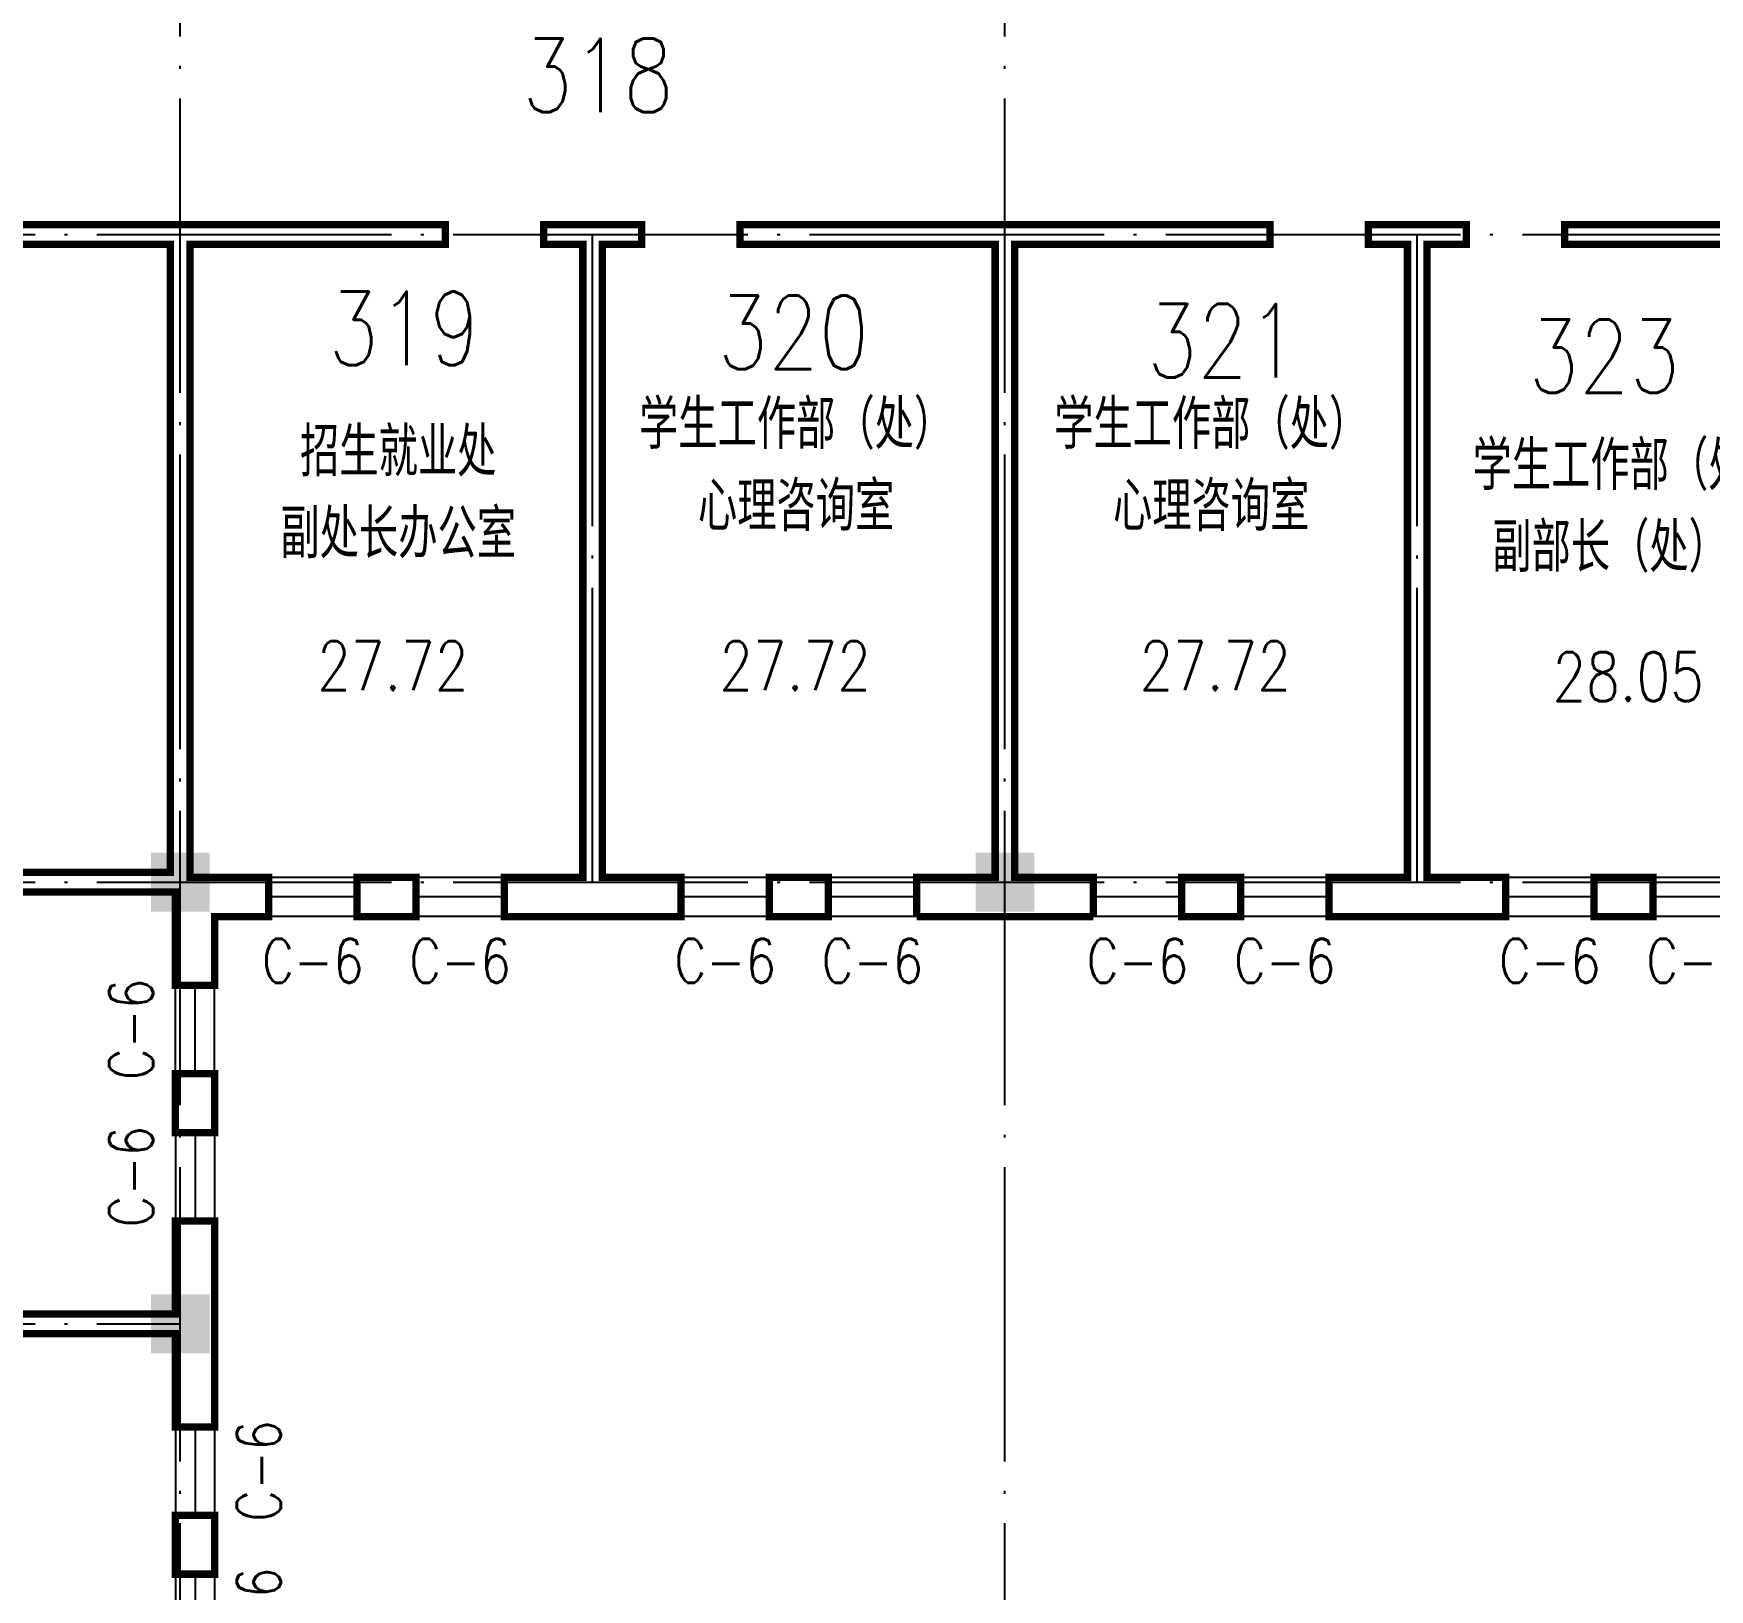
# Model space of a CAD drawing. Extents: x -55219 to 470149, y 494712 to 780039.
# Drawn here: x 245061 to 262132, y 645594 to 661449 of the extents above; entities that cross this region are included whole.
import ezdxf
from ezdxf.enums import TextEntityAlignment as Align

# ---------------------------------------------------------------- set-up
doc = ezdxf.new("R2010")
doc.units = 0
doc.header["$LTSCALE"] = 1500
doc.header["$MEASUREMENT"] = 0
doc.linetypes.add('DOTE', pattern=[2.42, 2, -0.2, 0.02, -0.2])
doc.layers.get('0').update_dxf_attribs({"linetype": 'CONTINUOUS'})
for name, color, linetype in [('COLUMN', 7, 'CONTINUOUS'), ('DOTE', 1, 'DOTE'), ('LVTRY', 6, 'CONTINUOUS'), ('PUB_WALL', 255, 'CONTINUOUS'), ('WALL', 255, 'CONTINUOUS'), ('WINDOW', 2, 'CONTINUOUS'), ('WINDOW_TEXT', 7, 'CONTINUOUS')]:
    doc.layers.add(name, color=color, linetype=linetype)
doc.styles.add('_SIMPLEX', font='SIMPLEX.shx', dxfattribs={"width": 0.6})
doc.styles.add('DIM_FONT', font='SIMPLEX.shx', dxfattribs={"width": 0.8})
doc.styles.add('SIMPLEX', font='SIMPLEX.SHX')

# ---------------------------------------------------------------- blocks, each defined once
blk = doc.blocks.new('_FZH')
blk.add_solid([(0.5, 0.5), (0.5, -0.5), (-0.5, 0.5), (-0.5, -0.5)])
blk = doc.blocks.new('_WBLK')
for p, q in [((-0.5, 0.5), (0.5, 0.5)), ((-0.5, 0), (0.5, 0)), ((-0.5, -0.5), (0.5, -0.5))]:
    blk.add_line(p, q)
at = {"layer": 'WINDOW_TEXT', "style": 'SIMPLEX', "flags": 9}
blk.add_attdef('A', text='', height=1, dxfattribs=at).set_placement((0, 1.5), align=Align.MIDDLE)

msp = doc.modelspace()

# ---------------------------------------------------------------- linework, layer by layer
at = {"layer": 'DOTE'}
for p, q in [((246556.3, 603338.4), (246556.3, 673575.1)), ((254956.3, 603338.4), (254956.3, 673575.1)), ((227556.3, 659400.4), (306558.6, 659400.4)), ((250756.3, 652800.4), (250756.3, 659400.4)), ((259156.3, 652800.4), (259156.3, 659400.4)), ((227556.3, 652800.4), (306558.6, 652800.4)), ((227556.3, 648300.4), (246556.3, 648300.4))]:
    msp.add_line(p, q, dxfattribs=at)
at = {"layer": 'PUB_WALL', "const_width": 75}
for points in [[(241306.3, 659300.4), (241306.3, 659500.4), (237456.3, 659500.4), (237456.3, 651050.4), (237656.3, 651050.4), (237656.3, 652700.4), (246506.3, 652700.4), (246506.3, 651750.4), (246906.3, 651750.4), (246906.3, 652450.4), (247456.3, 652450.4), (247456.3, 652850.4), (246656.3, 652850.4), (246656.3, 659300.4), (249256.3, 659300.4), (249256.3, 659500.4), (242806.3, 659500.4), (242806.3, 659300.4), (246456.3, 659300.4), (246456.3, 652900.4), (237656.3, 652900.4), (237656.3, 659300.4), (241306.3, 659300.4)], [(251656.3, 652450.4), (251656.3, 652850.4), (250856.3, 652850.4), (250856.3, 659300.4), (251256.3, 659300.4), (251256.3, 659500.4), (250256.3, 659500.4), (250256.3, 659300.4), (250656.3, 659300.4), (250656.3, 652850.4), (249856.3, 652850.4), (249856.3, 652450.4), (251656.3, 652450.4)], [(254056.3, 652450.4), (254056.3, 652850.4), (254856.3, 652850.4), (254856.3, 659300.4), (252256.3, 659300.4), (252256.3, 659500.4), (257656.3, 659500.4), (257656.3, 659300.4), (255056.3, 659300.4), (255056.3, 652850.4), (255856.3, 652850.4), (255856.3, 652450.4)], [(262456.3, 652850.4), (262456.3, 652450.4), (264306.3, 652450.4), (264306.3, 652850.4), (263506.3, 652850.4), (263506.3, 659300.4), (266106.3, 659300.4), (266106.3, 659500.4), (260656.3, 659500.4), (260656.3, 659300.4), (263306.3, 659300.4), (263306.3, 652850.4), (262456.3, 652850.4)], [(248356.3, 652850.4), (248956.3, 652850.4), (248956.3, 652450.4), (248356.3, 652450.4), (248356.3, 652850.4)], [(253156.3, 652450.4), (253156.3, 652850.4), (252556.3, 652850.4), (252556.3, 652450.4), (253156.3, 652450.4)], [(256756.3, 652450.4), (256756.3, 652850.4), (257356.3, 652850.4), (257356.3, 652450.4), (256756.3, 652450.4)], [(255856.3, 652450.4), (254056.3, 652450.4)]]:
    msp.add_lwpolyline(points, dxfattribs=at)
for points in [[(258656.3, 659500.4), (259656.3, 659500.4), (259656.3, 659300.4), (259256.3, 659300.4), (259256.3, 652850.4), (260056.3, 652850.4), (260056.3, 652450.4), (258256.3, 652450.4), (258256.3, 652850.4), (259056.3, 652850.4), (259056.3, 659300.4), (258656.3, 659300.4)], [(261556.3, 652850.4), (260956.3, 652850.4), (260956.3, 652450.4), (261556.3, 652450.4)], [(246506.3, 650250.4), (246506.3, 650850.4), (246906.3, 650850.4), (246906.3, 650250.4)], [(237456.3, 650050.4), (237656.3, 650050.4), (237656.3, 648400.4), (246506.3, 648400.4), (246506.3, 649350.4), (246906.3, 649350.4), (246906.3, 647250.4), (246506.3, 647250.4), (246506.3, 648200.4), (237656.3, 648200.4), (237656.3, 646550.4), (237456.3, 646550.4)], [(246506.3, 645750.4), (246506.3, 646350.4), (246906.3, 646350.4), (246906.3, 645750.4)]]:
    msp.add_lwpolyline(points, close=True, dxfattribs=at)
at = {"layer": 'WALL'}
for p, q in [((242806.3, 659500.4), (249256.3, 659500.4)), ((249256.3, 659300.4), (249256.3, 659500.4)), ((250256.3, 659500.4), (251256.3, 659500.4)), ((250256.3, 659300.4), (250256.3, 659500.4)), ((251256.3, 659300.4), (251256.3, 659500.4)), ((252256.3, 659500.4), (257656.3, 659500.4)), ((252256.3, 659300.4), (252256.3, 659500.4)), ((257656.3, 659300.4), (257656.3, 659500.4)), ((258656.3, 659500.4), (259656.3, 659500.4)), ((258656.3, 659300.4), (258656.3, 659500.4)), ((259656.3, 659300.4), (259656.3, 659500.4)), ((260656.3, 659500.4), (266106.3, 659500.4)), ((260656.3, 659300.4), (260656.3, 659500.4)), ((242806.3, 659300.4), (246456.3, 659300.4)), ((246456.3, 659300.4), (246456.3, 652900.4)), ((246656.3, 659300.4), (246656.3, 652850.4)), ((246656.3, 659300.4), (249256.3, 659300.4)), ((250256.3, 659300.4), (250656.3, 659300.4)), ((250656.3, 652850.4), (250656.3, 659300.4)), ((251256.3, 659300.4), (250856.3, 659300.4)), ((250856.3, 652850.4), (250856.3, 659300.4)), ((254856.3, 659300.4), (252256.3, 659300.4)), ((254856.3, 652850.4), (254856.3, 659300.4)), ((255056.3, 659300.4), (257656.3, 659300.4)), ((255056.3, 652850.4), (255056.3, 659300.4)), ((258656.3, 659300.4), (259056.3, 659300.4)), ((259056.3, 652850.4), (259056.3, 659300.4)), ((259656.3, 659300.4), (259256.3, 659300.4)), ((259256.3, 652850.4), (259256.3, 659300.4)), ((263306.3, 659300.4), (260656.3, 659300.4)), ((237656.3, 652900.4), (246456.3, 652900.4)), ((246656.3, 652850.4), (247456.3, 652850.4)), ((247456.3, 652850.4), (247456.3, 652450.4)), ((248356.3, 652850.4), (248356.3, 652450.4)), ((248356.3, 652850.4), (248956.3, 652850.4)), ((248956.3, 652850.4), (248956.3, 652450.4)), ((249856.3, 652850.4), (249856.3, 652450.4)), ((249856.3, 652850.4), (250656.3, 652850.4)), ((251656.3, 652850.4), (250856.3, 652850.4)), ((251656.3, 652850.4), (251656.3, 652450.4)), ((252556.3, 652850.4), (252556.3, 652450.4)), ((253156.3, 652850.4), (252556.3, 652850.4)), ((253156.3, 652450.4), (253156.3, 652850.4)), ((254056.3, 652450.4), (254056.3, 652850.4)), ((254856.3, 652850.4), (254056.3, 652850.4)), ((255856.3, 652850.4), (255056.3, 652850.4)), ((255856.3, 652450.4), (255856.3, 652850.4)), ((257356.3, 652850.4), (256756.3, 652850.4)), ((256756.3, 652450.4), (256756.3, 652850.4)), ((257356.3, 652850.4), (257356.3, 652450.4)), ((258256.3, 652850.4), (258256.3, 652450.4)), ((259056.3, 652850.4), (258256.3, 652850.4)), ((260056.3, 652850.4), (259256.3, 652850.4)), ((260056.3, 652850.4), (260056.3, 652450.4)), ((260956.3, 652850.4), (260956.3, 652450.4)), ((261556.3, 652850.4), (260956.3, 652850.4)), ((261556.3, 652450.4), (261556.3, 652850.4)), ((237656.3, 652700.4), (246506.3, 652700.4)), ((246506.3, 652700.4), (246506.3, 651750.4)), ((247456.3, 652450.4), (246906.3, 652450.4)), ((246906.3, 652450.4), (246906.3, 651750.4)), ((248956.3, 652450.4), (248356.3, 652450.4)), ((251656.3, 652450.4), (249856.3, 652450.4)), ((253156.3, 652450.4), (252556.3, 652450.4)), ((255856.3, 652450.4), (254056.3, 652450.4)), ((257356.3, 652450.4), (256756.3, 652450.4)), ((260056.3, 652450.4), (258256.3, 652450.4)), ((261556.3, 652450.4), (260956.3, 652450.4)), ((246506.3, 651750.4), (246906.3, 651750.4)), ((246506.3, 650850.4), (246906.3, 650850.4)), ((246506.3, 650850.4), (246506.3, 650250.4)), ((246906.3, 650850.4), (246906.3, 650250.4)), ((246506.3, 650250.4), (246906.3, 650250.4)), ((246506.3, 649350.4), (246906.3, 649350.4)), ((246506.3, 649350.4), (246506.3, 648400.4)), ((246906.3, 649350.4), (246906.3, 647250.4)), ((246506.3, 648400.4), (237656.3, 648400.4)), ((246506.3, 648200.4), (237656.3, 648200.4)), ((246506.3, 648200.4), (246506.3, 647250.4)), ((246506.3, 647250.4), (246906.3, 647250.4)), ((246506.3, 646350.4), (246906.3, 646350.4)), ((246506.3, 646350.4), (246506.3, 645750.4)), ((246906.3, 646350.4), (246906.3, 645750.4)), ((246906.3, 645750.4), (246506.3, 645750.4))]:
    msp.add_line(p, q, dxfattribs=at)

# ---------------------------------------------------------------- block references
at = {"layer": 'COLUMN', "xscale": 600, "yscale": 600, "zscale": 600}
for p in [(246556.3, 652800.4), (254956.3, 652800.4), (246556.3, 648300.4)]:
    msp.add_blockref('_FZH', p, dxfattribs=at)
at = {"layer": 'WINDOW'}
ref = msp.add_blockref('_WBLK', (247906.3, 652650.4), dxfattribs=dict(at, xscale=900, yscale=400.0000000002328, zscale=900, rotation=180))
ref.add_attrib('A', 'C-6', dxfattribs={"layer": 'WINDOW_TEXT', "height": 450, "style": '_SIMPLEX', "width": 0.8, "flags": 8}).set_placement((247906.3, 652000.4), align=Align.MIDDLE)
ref = msp.add_blockref('_WBLK', (249406.3, 652650.4), dxfattribs=dict(at, xscale=900, yscale=400.0000000001164, zscale=900, rotation=180))
ref.add_attrib('A', 'C-6', dxfattribs={"layer": 'WINDOW_TEXT', "height": 450, "style": '_SIMPLEX', "width": 0.8, "flags": 8}).set_placement((249406.3, 652000.4), align=Align.MIDDLE)
ref = msp.add_blockref('_WBLK', (252106.3, 652650.4), dxfattribs=dict(at, xscale=900, yscale=400.0000000001164, zscale=900, rotation=180))
ref.add_attrib('A', 'C-6', dxfattribs={"layer": 'WINDOW_TEXT', "height": 450, "style": '_SIMPLEX', "width": 0.8, "flags": 8}).set_placement((252106.3, 652000.4), align=Align.MIDDLE)
ref = msp.add_blockref('_WBLK', (253606.3, 652650.4), dxfattribs=dict(at, xscale=900, yscale=400.0000000001164, zscale=900, rotation=180))
ref.add_attrib('A', 'C-6', dxfattribs={"layer": 'WINDOW_TEXT', "height": 450, "style": '_SIMPLEX', "width": 0.8, "flags": 8}).set_placement((253606.3, 652000.4), align=Align.MIDDLE)
ref = msp.add_blockref('_WBLK', (256306.3, 652650.4), dxfattribs=dict(at, xscale=900, yscale=400.0000000001164, zscale=900, rotation=180))
ref.add_attrib('A', 'C-6', dxfattribs={"layer": 'WINDOW_TEXT', "height": 450, "style": '_SIMPLEX', "width": 0.8, "flags": 8}).set_placement((256306.3, 652000.4), align=Align.MIDDLE)
ref = msp.add_blockref('_WBLK', (257806.3, 652650.4), dxfattribs=dict(at, xscale=900, yscale=400.0000000000582, zscale=900, rotation=180))
ref.add_attrib('A', 'C-6', dxfattribs={"layer": 'WINDOW_TEXT', "height": 450, "style": '_SIMPLEX', "width": 0.8, "flags": 8}).set_placement((257806.3, 652000.4), align=Align.MIDDLE)
ref = msp.add_blockref('_WBLK', (260506.3, 652650.4), dxfattribs=dict(at, xscale=900, yscale=400.0000000001746, zscale=900, rotation=180))
ref.add_attrib('A', 'C-6', dxfattribs={"layer": 'WINDOW_TEXT', "height": 450, "style": '_SIMPLEX', "width": 0.8, "flags": 8}).set_placement((260506.3, 652000.4), align=Align.MIDDLE)
ref = msp.add_blockref('_WBLK', (262006.3, 652650.4), dxfattribs=dict(at, xscale=900, yscale=400.0000000002328, zscale=900, rotation=180))
ref.add_attrib('A', 'C-6', dxfattribs={"layer": 'WINDOW_TEXT', "height": 450, "style": '_SIMPLEX', "width": 0.8, "flags": 8}).set_placement((262006.3, 652000.4), align=Align.MIDDLE)
ref = msp.add_blockref('_WBLK', (246706.3, 651300.4), dxfattribs=dict(at, xscale=900, yscale=400, zscale=900, rotation=89.99999999999999))
ref.add_attrib('A', 'C-6', dxfattribs={"layer": 'WINDOW_TEXT', "height": 450, "rotation": 90, "style": '_SIMPLEX', "width": 0.8, "flags": 8}).set_placement((246056.3, 651300.4), align=Align.MIDDLE)
ref = msp.add_blockref('_WBLK', (246706.3, 649800.4), dxfattribs=dict(at, xscale=900, yscale=399.9999999998836, zscale=900, rotation=270))
ref.add_attrib('A', 'C-6', dxfattribs={"layer": 'WINDOW_TEXT', "height": 450, "rotation": 90, "style": '_SIMPLEX', "width": 0.8, "flags": 8}).set_placement((246056.3, 649800.4), align=Align.MIDDLE)
ref = msp.add_blockref('_WBLK', (246706.3, 646800.4), dxfattribs=dict(at, xscale=900, yscale=400.0000000000582, zscale=900, rotation=270))
ref.add_attrib('A', 'C-6', dxfattribs={"layer": 'WINDOW_TEXT', "height": 450, "rotation": 90, "style": '_SIMPLEX', "width": 0.8, "flags": 8}).set_placement((247356.3, 646800.4), align=Align.MIDDLE)
ref = msp.add_blockref('_WBLK', (246706.3, 645300.4), dxfattribs=dict(at, xscale=900, yscale=400.0000000000582, zscale=900, rotation=270))
ref.add_attrib('A', 'C-6', dxfattribs={"layer": 'WINDOW_TEXT', "height": 450, "rotation": 90, "style": '_SIMPLEX', "width": 0.8, "flags": 8}).set_placement((247356.3, 645300.4), align=Align.MIDDLE)

# ---------------------------------------------------------------- texts
at = {"layer": 'LVTRY', "color": 0, "style": 'DIM_FONT'}
for s, insert, char_height, width, attachment_point in [('318', (250038.3, 661397.6), 750, 1531.328, 1), ('319', (248064.2, 658818.5), 750, 1531.328, 1), ('320', (252029.9, 658779.3), 750, 1531.328, 1), ('321', (256402.1, 658693.3), 750, 1531.328, 1), ('323', (260289.3, 658536.4), 750, 1531.328, 1), ('{\\Ftxt,hztxt|c134;学生工作部（处）}\\P{\\Ftxt,hztxt|c134;心理咨询室}', (252829, 657715.6), 500, 4018.079, 2), ('{\\Ftxt,hztxt|c134;学生工作部（处）}\\P{\\Ftxt,hztxt|c134;心理咨询室}', (257056.7, 657715.6), 500, 4018.079, 2), ('{\\Ftxt,hztxt|c134;招生就业处}\\P{\\Ftxt,hztxt|c134;副处长办公室}', (248776, 657436.3), 500, 3109.644, 2), ('{\\Ftxt,hztxt|c134;学生工作部（处）}\\P{\\Ftxt,hztxt|c134;副部长（处）室}', (261319.4, 657296.6), 500, 4018.079, 2), ('27.72', (247949.9, 655256.2), 500, 1645.987, 1), ('27.72', (252046.6, 655256.2), 500, 1645.987, 1), ('27.72', (256326.2, 655256.2), 500, 1645.987, 1), ('28.05', (260532.6, 655146.6), 500, 2231.225, 1)]:
    msp.add_mtext(s, dxfattribs=dict(at, insert=insert, char_height=char_height, width=width, attachment_point=attachment_point))

doc.saveas('drawing.dxf')
